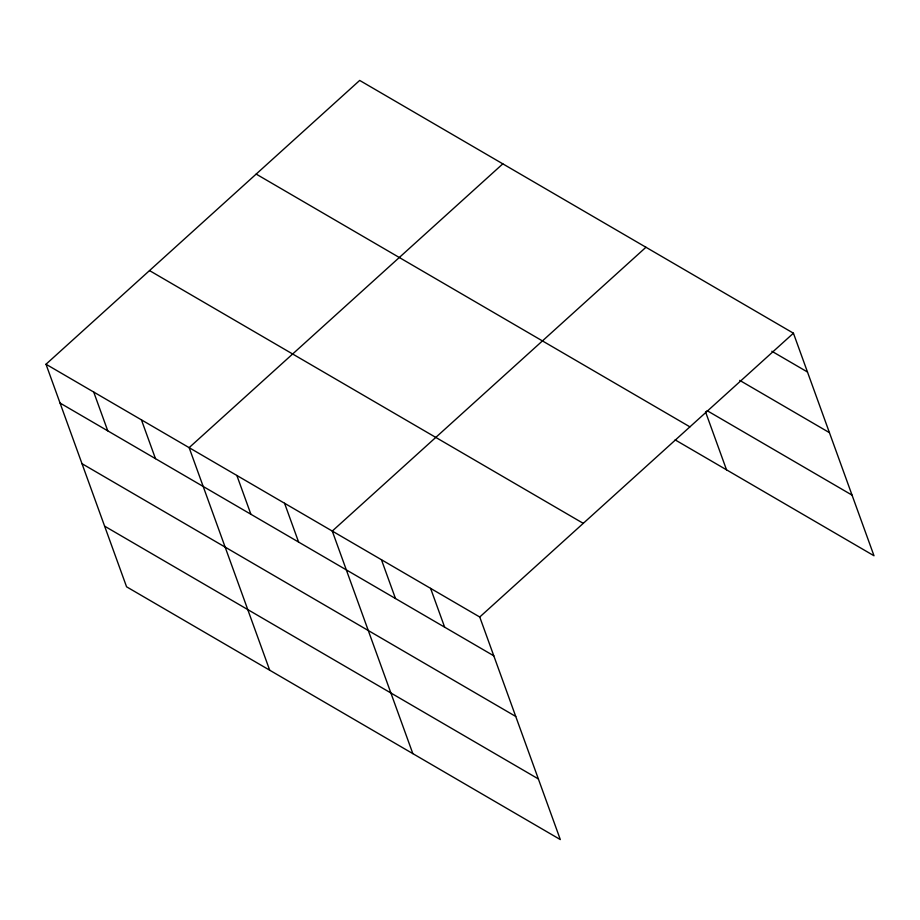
<?xml version="1.0" encoding="UTF-8"?>
<svg xmlns="http://www.w3.org/2000/svg" width="920" height="920" viewBox="0 0 920 920"><rect width="100%" height="100%" fill="white"/><g stroke="black" fill="none" stroke-linecap="round" stroke-linejoin="round"><path stroke-width="1.38" d="M46 364.24L479.745 617.009L560.314 839.569L126.569 586.799L46 364.24L359.685 80.431L793.431 333.201L874 555.76L675.142 439.875M502.826 163.84L189.14 447.649L269.698 670.208M645.955 247.261L332.269 531.07L412.838 753.63M479.745 617.009L793.431 333.201M771.845 351.244L807.484 372.013M739.726 380.374L829.437 432.653M707.031 410.619L852.046 495.121M256.174 174.087L689.919 426.857M149.511 270.583L583.268 523.353M60.053 403.052L493.798 655.822M82.007 463.691L515.752 716.461M104.615 526.159L538.361 778.929M705.525 411.827L726.524 469.821M430.594 588.363L444.647 627.175M381.432 559.716L395.485 598.529M284.567 503.263L298.609 542.075M236.854 475.456L250.895 514.268M141.427 419.842L155.48 458.666M93.713 392.046L107.766 430.859"/></g></svg>
